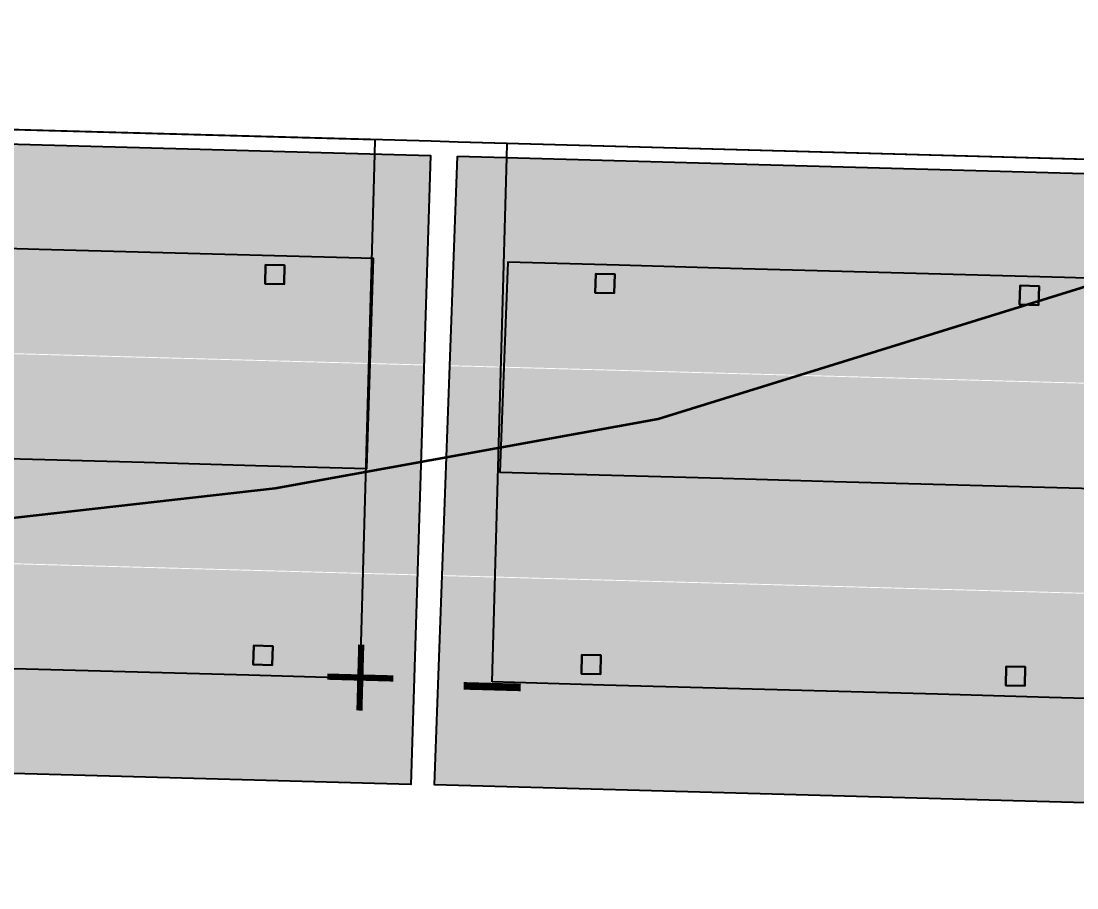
# Model space of a CAD drawing. Header units: metres. Extents: x 1477905 to 1478744, y 4202276 to 4202610.
# Drawn here: x 1478377.03 to 1478388.14, y 4202417.91 to 4202427.03 of the extents above; entities that cross this region are included whole.
import ezdxf

# ---------------------------------------------------------------- set-up
doc = ezdxf.new("R2010")
doc.units = ezdxf.units.M
doc.layers.add('Nouveau Terrain - CN - Courbes', color=22, linetype='Continuous', lineweight=0)
for name, color, linetype in [('PVcase Device Coloring', 7, 'Continuous'), ('PVcase Polarity Symbols', 7, 'Continuous'), ('PVcase Poles', 7, 'Continuous'), ('PVcase PV Modules (full frames)', 142, 'Continuous'), ('PVcase PV Modules (optimised)', 142, 'Continuous'), ('PVcase String Cables', 150, 'Continuous'), ('PVcase Strings', 92, 'Continuous')]:
    doc.layers.add(name, color=color, linetype=linetype)
doc.styles.get("Standard").update_dxf_attribs({"font": 'verdana.ttf'})

# ---------------------------------------------------------------- blocks, each defined once
blk = doc.blocks.new('3P18@15DEG F FX ID1 PVBlock')
at = {"layer": 'PVcase PV Modules (optimised)', "color": 0}
blk.add_polyline3d([(0, 0, 1.773945735132677), (21.06698842950539, -0.5810537936249766, 1.773945735132684), (20.88445742833417, -7.198992669318528, 7.019385073192552e-15), (-0.1825310011712116, -6.617938875693552, 0)], close=True, dxfattribs=at)

msp = doc.modelspace()

# ---------------------------------------------------------------- hatches: boundary and pattern name
at = {"layer": 'PVcase Device Coloring', "true_color": 0xb3ff80, "transparency": 33554582}
for points in [[(1478370.829909377, 4202425.905954645), (1478370.761128349, 4202423.706635897), (1478381.274133297, 4202423.41667412), (1478381.342914325, 4202425.615992868)], [(1478381.627781283, 4202425.608135882), (1478381.547380263, 4202423.409137628), (1478396.74307204, 4202422.990021512), (1478396.82347306, 4202425.189019766)], [(1478370.760826414, 4202423.696981292), (1478370.692045385, 4202421.497662544), (1478381.205050333, 4202421.207700768), (1478381.273831361, 4202423.407019516)], [(1478381.547027317, 4202423.39948443), (1478381.466626298, 4202421.200486177), (1478397.83421462, 4202420.749047694), (1478397.91461564, 4202422.948045948)], [(1478370.691743449, 4202421.48800794), (1478370.622962421, 4202419.288689192), (1478381.135967369, 4202418.998727416), (1478381.204748397, 4202421.198046164)], [(1478381.468725564, 4202421.190765344), (1478381.383749183, 4202418.991893282), (1478413.196005323, 4202418.114471615), (1478413.280981705, 4202420.313343677)]]:
    msp.add_hatch(color=71, dxfattribs=at).paths.add_polyline_path(points, flags=0)

# ---------------------------------------------------------------- linework, layer by layer
at = {"layer": 'Nouveau Terrain - CN - Courbes', "linetype": 'Continuous', "lineweight": 35}
msp.add_polyline3d([(1478335.787698883, 4202413.835795431, 72), (1478339.378703231, 4202414.281219653, 72), (1478344.267259569, 4202416.292585373, 72), (1478352.182320598, 4202419.870514831, 72), (1478354.271514721, 4202420.449429104, 72), (1478358.932510251, 4202419.865455401, 72), (1478365.670986464, 4202420.528554469, 72), (1478379.706885254, 4202422.117077467, 72), (1478383.736917019, 4202422.843507892, 72), (1478390.83319907, 4202425.045772747, 72), (1478411.239379214, 4202432.982509312, 72), (1478416.539623115, 4202435.645848259, 72), (1478424.110232939, 4202439.984298771, 72), (1478426.836636174, 4202442.338222411, 72), (1478431.574026125, 4202447.383417717, 72), (1478439.583303201, 4202456.8469184, 72), (1478440.210088637, 4202457.784432109, 72), (1478440.998648752, 4202460.821752833, 72), (1478440.90231827, 4202461.002091623, 72), (1478440.290370006, 4202461.118900652, 72)], dxfattribs=at)
at = {"layer": 'PVcase Poles'}
for points in [[(1478379.601443338, 4202424.267493921, 71.21734228578612), (1478379.606957491, 4202424.467417893, 71.21734228578612), (1478379.606957491, 4202424.467417893, 74.1473655675952), (1478379.601443338, 4202424.267493921, 74.09377064834003), (1478379.601443338, 4202424.267493921, 71.21734228578612), (1478379.801367309, 4202424.261979769, 71.21734228578612), (1478379.801367309, 4202424.261979769, 74.09101661189823), (1478379.601443338, 4202424.267493921, 74.09377064834003), (1478379.801367309, 4202424.261979769, 74.09101661189823), (1478379.806881461, 4202424.461903741, 74.1446115311534), (1478379.806881461, 4202424.461903741, 71.21734228578612), (1478379.801367309, 4202424.261979769, 71.21734228578612), (1478379.806881461, 4202424.461903741, 71.21734228578612), (1478379.606957491, 4202424.467417893, 71.21734228578612), (1478379.806881461, 4202424.461903741, 71.21734228578612), (1478379.806881461, 4202424.461903741, 74.1446115311534), (1478379.606957491, 4202424.467417893, 74.1473655675952)], [(1478383.076201732, 4202424.171655755, 71.14646214557916), (1478383.081715884, 4202424.371579727, 71.14646214557916), (1478383.081715884, 4202424.371579727, 74.06802678386252), (1478383.076201732, 4202424.171655755, 74.01440687624651), (1478383.076201732, 4202424.171655755, 71.14646214557916), (1478383.276125702, 4202424.166141603, 71.14646214557916), (1478383.276125702, 4202424.166141603, 74.00770612344276), (1478383.076201732, 4202424.171655755, 74.01440687624651), (1478383.276125702, 4202424.166141603, 74.00770612344276), (1478383.281639855, 4202424.366065575, 74.06132603105877), (1478383.281639855, 4202424.366065575, 71.14646214557916), (1478383.276125702, 4202424.166141603, 71.14646214557916), (1478383.281639855, 4202424.366065575, 71.14646214557916), (1478383.081715884, 4202424.371579727, 71.14646214557916), (1478383.281639855, 4202424.366065575, 71.14646214557916), (1478383.281639855, 4202424.366065575, 74.06132603105877), (1478383.081715884, 4202424.371579727, 74.06802678386252)], [(1478387.540997692, 4202424.04851112, 71.0083818240355), (1478387.546511844, 4202424.248435091, 71.0083818240355), (1478387.546511844, 4202424.248435091, 73.91838242759384), (1478387.540997692, 4202424.04851112, 73.86476251997782), (1478387.540997692, 4202424.04851112, 71.0083818240355), (1478387.740921662, 4202424.042996967, 71.0083818240355), (1478387.740921662, 4202424.042996967, 73.85806176717406), (1478387.540997692, 4202424.04851112, 73.86476251997782), (1478387.740921662, 4202424.042996967, 73.85806176717406), (1478387.746435815, 4202424.242920939, 73.91168167479009), (1478387.746435815, 4202424.242920939, 71.0083818240355), (1478387.740921662, 4202424.042996967, 71.0083818240355), (1478387.746435815, 4202424.242920939, 71.0083818240355), (1478387.546511844, 4202424.248435091, 71.0083818240355), (1478387.746435815, 4202424.242920939, 71.0083818240355), (1478387.746435815, 4202424.242920939, 73.91168167479009), (1478387.546511844, 4202424.248435091, 73.91838242759384)], [(1478379.47606462, 4202420.258426678, 70.8258264945263), (1478379.481578772, 4202420.45835065, 70.8258264945263), (1478379.481578772, 4202420.45835065, 73.0727232376868), (1478379.47606462, 4202420.258426678, 73.01912831843163), (1478379.47606462, 4202420.258426678, 70.8258264945263), (1478379.675988591, 4202420.252912526, 70.8258264945263), (1478379.675988591, 4202420.252912526, 73.01637428198983), (1478379.47606462, 4202420.258426678, 73.01912831843163), (1478379.675988591, 4202420.252912526, 73.01637428198983), (1478379.681502743, 4202420.452836498, 73.069969201245), (1478379.681502743, 4202420.452836498, 70.8258264945263), (1478379.675988591, 4202420.252912526, 70.8258264945263), (1478379.681502743, 4202420.452836498, 70.8258264945263), (1478379.481578772, 4202420.45835065, 70.8258264945263), (1478379.681502743, 4202420.452836498, 70.8258264945263), (1478379.681502743, 4202420.452836498, 73.069969201245), (1478379.481578772, 4202420.45835065, 73.0727232376868)], [(1478382.929641305, 4202420.163172731, 70.76303666490085), (1478382.935155458, 4202420.363096703, 70.76303666490085), (1478382.935155458, 4202420.363096703, 72.9938852673198), (1478382.929641305, 4202420.163172731, 72.94026535970377), (1478382.929641305, 4202420.163172731, 70.76303666490085), (1478383.129565276, 4202420.157658579, 70.76303666490085), (1478383.129565276, 4202420.157658579, 72.93356460690002), (1478382.929641305, 4202420.163172731, 72.94026535970377), (1478383.129565276, 4202420.157658579, 72.93356460690002), (1478383.135079428, 4202420.35758255, 72.98718451451604), (1478383.135079428, 4202420.35758255, 70.76303666490085), (1478383.129565276, 4202420.157658579, 70.76303666490085), (1478383.135079428, 4202420.35758255, 70.76303666490085), (1478382.935155458, 4202420.363096703, 70.76303666490085), (1478383.135079428, 4202420.35758255, 70.76303666490085), (1478383.135079428, 4202420.35758255, 72.98718451451604), (1478382.935155458, 4202420.363096703, 72.9938852673198)], [(1478387.394437265, 4202420.040028094, 70.63929029924068), (1478387.399951417, 4202420.239952066, 70.63929029924068), (1478387.399951417, 4202420.239952066, 72.84424091081281), (1478387.394437265, 4202420.040028094, 72.79062100319679), (1478387.394437265, 4202420.040028094, 70.63929029924068), (1478387.594361236, 4202420.034513942, 70.63929029924068), (1478387.594361236, 4202420.034513942, 72.78392025039304), (1478387.394437265, 4202420.040028094, 72.79062100319679), (1478387.594361236, 4202420.034513942, 72.78392025039304), (1478387.599875388, 4202420.234437914, 72.83754015800906), (1478387.599875388, 4202420.234437914, 70.63929029924068), (1478387.594361236, 4202420.034513942, 70.63929029924068), (1478387.599875388, 4202420.234437914, 70.63929029924068), (1478387.399951417, 4202420.239952066, 70.63929029924068), (1478387.599875388, 4202420.234437914, 70.63929029924068), (1478387.599875388, 4202420.234437914, 72.83754015800906), (1478387.399951417, 4202420.239952066, 72.84424091081281)]]:
    msp.add_polyline3d(points, dxfattribs=at)
at = {"layer": 'PVcase String Cables'}
for points in [[(1478396.216805934, 4202424.105144494, 73.65355975415285), (1478396.247138996, 4202425.204915779, 73.94852005423779), (1478396.251274611, 4202425.354858782, 73.94856514498507), (1478381.633262227, 4202425.758041774, 74.43850983100188), (1478381.347603134, 4202425.765920607, 74.44440389046379), (1478360.282611759, 4202426.34691931, 74.73458296760042), (1478360.033173246, 4202426.353799135, 74.73748633568356), (1478339.39678923, 4202426.922976313, 75.2615842802292)], [(1478397.307948514, 4202421.864170676, 73.02243598361397), (1478397.399214014, 4202425.173140114, 73.90990652605902), (1478397.403349629, 4202425.323083118, 73.9099516167985), (1478381.633262227, 4202425.758041773, 74.43850983100073), (1478381.347603134, 4202425.765920606, 74.44440389046339), (1478360.282611759, 4202426.34691931, 74.73458296760042), (1478360.033173246, 4202426.353799134, 74.73748633568275), (1478339.39678923, 4202426.922976313, 75.2615842802292)], [(1478428.314795905, 4202423.219841932, 72.27510529031181), (1478428.345128967, 4202424.319613216, 72.57053715242593), (1478428.349264582, 4202424.469556235, 72.57071065428337), (1478424.295601496, 4202424.581361312, 72.83743435491039), (1478424.001478868, 4202424.589473581, 72.8532354451954), (1478402.952419878, 4202425.170032849, 73.72254067960351), (1478402.688436731, 4202425.177313833, 73.73281396820427), (1478381.633262227, 4202425.758041774, 74.43850983100188), (1478381.347603134, 4202425.765920607, 74.44440389046379), (1478360.282611759, 4202426.34691931, 74.73458296760042), (1478360.033173246, 4202426.353799135, 74.73748633568356), (1478339.39678923, 4202426.922976313, 75.2615842802292)], [(1478429.38503878, 4202420.979444554, 71.60721849398284), (1478429.47630428, 4202424.288413991, 72.49610786234908), (1478429.480439896, 4202424.43835701, 72.49628136419375), (1478424.295601496, 4202424.581361312, 72.83743435491039), (1478424.001478868, 4202424.589473581, 72.8532354451954), (1478402.952419878, 4202425.170032849, 73.72254067960351), (1478402.688436731, 4202425.177313833, 73.73281396820427), (1478381.633262227, 4202425.758041774, 74.43850983100188), (1478381.347603134, 4202425.765920607, 74.44440389046379), (1478360.282611759, 4202426.34691931, 74.73458296760042), (1478360.033173246, 4202426.353799135, 74.73748633568356), (1478339.39678923, 4202426.922976313, 75.2615842802292)], [(1478430.555064769, 4202420.947173779, 71.53023289958423), (1478430.646330269, 4202424.256143216, 72.41912226810608), (1478430.650465884, 4202424.406086236, 72.41929576995354), (1478424.295601496, 4202424.581361312, 72.83743435491039), (1478424.001478868, 4202424.589473581, 72.8532354451954), (1478402.952419878, 4202425.170032849, 73.72254067960351), (1478402.688436731, 4202425.177313833, 73.73281396820427), (1478381.633262227, 4202425.758041774, 74.43850983100188), (1478381.347603134, 4202425.765920607, 74.44440389046379), (1478360.282611759, 4202426.34691931, 74.73458296760042), (1478360.033173246, 4202426.353799135, 74.73748633568356), (1478339.39678923, 4202426.922976313, 75.2615842802292)], [(1478429.484821894, 4202423.187571158, 72.19811969628988), (1478429.515154956, 4202424.287342441, 72.49355155815232), (1478429.519290571, 4202424.437285461, 72.49372506001231), (1478424.295601496, 4202424.581361312, 72.83743435491039), (1478424.001478868, 4202424.589473581, 72.8532354451954), (1478402.952419878, 4202425.170032849, 73.72254067960351), (1478402.688436731, 4202425.177313833, 73.73281396820427), (1478381.633262227, 4202425.758041774, 74.43850983100188), (1478381.347603134, 4202425.765920607, 74.44440389046379), (1478360.282611759, 4202426.34691931, 74.73458296760042), (1478360.033173246, 4202426.353799135, 74.73748633568356), (1478339.39678923, 4202426.922976313, 75.2615842802292)], [(1478398.479845059, 4202421.831848309, 72.98315810712717), (1478398.571110559, 4202425.140817747, 73.87062864957998), (1478398.575246174, 4202425.290760751, 73.87067374031946), (1478381.633262227, 4202425.758041773, 74.43850983100073), (1478381.347603134, 4202425.765920606, 74.44440389046339), (1478360.282611759, 4202426.34691931, 74.73458296760042), (1478360.033173246, 4202426.353799134, 74.73748633568275), (1478339.39678923, 4202426.922976313, 75.2615842802292)], [(1478397.388702479, 4202424.072822127, 73.61428187765823), (1478397.419035541, 4202425.172593412, 73.90924217775097), (1478397.423171156, 4202425.322536415, 73.90928726849044), (1478381.633262227, 4202425.758041773, 74.43850983100073), (1478381.347603134, 4202425.765920607, 74.44440389046379), (1478360.282611759, 4202426.34691931, 74.73458296760042), (1478360.033173246, 4202426.353799135, 74.73748633568356), (1478339.39678923, 4202426.922976313, 75.2615842802292)], [(1478444.495593525, 4202418.351797877, 70.01550456566726), (1478444.647791464, 4202423.869965469, 71.49785144101273), (1478444.651927079, 4202424.019908494, 71.49802494287678), (1478424.295601496, 4202424.581361311, 72.83743435490763), (1478424.001478868, 4202424.58947358, 72.85323544519392), (1478402.952419878, 4202425.170032849, 73.72254067960351), (1478402.688436731, 4202425.177313833, 73.73281396820427), (1478381.633262227, 4202425.758041774, 74.43850983100188), (1478381.347603134, 4202425.765920607, 74.44440389046379), (1478360.282611759, 4202426.34691931, 74.73458296760042), (1478360.033173246, 4202426.353799135, 74.73748633568356), (1478339.39678923, 4202426.922976313, 75.2615842802292)], [(1478413.843747594, 4202419.197213984, 71.78580402439069), (1478413.995945533, 4202424.715381577, 73.26621479753862), (1478414.000081148, 4202424.865324588, 73.26628323958548), (1478402.952419878, 4202425.170032849, 73.72254067960351), (1478402.688436731, 4202425.177313833, 73.73281396820427), (1478381.633262227, 4202425.758041774, 74.43850983100188), (1478381.347603134, 4202425.765920607, 74.44440389046379), (1478360.282611759, 4202426.34691931, 74.73458296760042), (1478360.033173246, 4202426.353799135, 74.73748633568356), (1478339.39678923, 4202426.922976313, 75.2615842802292)], [(1478412.672191429, 4202419.229526963, 71.8341881306704), (1478412.824389367, 4202424.747694556, 73.31459890380874), (1478412.828524982, 4202424.897637567, 73.3146673458556), (1478402.952419878, 4202425.170032849, 73.72254067960351), (1478402.688436731, 4202425.177313833, 73.73281396820427), (1478381.633262227, 4202425.758041774, 74.43850983100188), (1478381.347603134, 4202425.765920607, 74.44440389046379), (1478360.282611759, 4202426.34691931, 74.73458296760042), (1478360.033173246, 4202426.353799135, 74.73748633568356), (1478339.39678923, 4202426.922976313, 75.2615842802292)], [(1478381.992539459, 4202420.075709996, 72.9412024836732), (1478382.144737397, 4202425.593877589, 74.4211832687789), (1478382.148873012, 4202425.743820585, 74.4212283595171), (1478381.633262227, 4202425.758041773, 74.43850983100073), (1478381.347603134, 4202425.765920606, 74.44440389046339), (1478360.282611759, 4202426.34691931, 74.73458296760042), (1478360.033173246, 4202426.353799134, 74.73748633568866), (1478339.39678923, 4202426.922976313, 75.2615842802292)], [(1478380.603627154, 4202420.114017929, 72.9732002178206), (1478380.755825093, 4202425.63218552, 74.45249129048781), (1478380.759960707, 4202425.782128518, 74.45249891096188), (1478360.282611759, 4202426.34691931, 74.73458296760042), (1478360.033173246, 4202426.353799135, 74.73748633568356), (1478339.39678923, 4202426.922976313, 75.2615842802292)]]:
    msp.add_polyline3d(points, dxfattribs=at)
at = {"layer": 'PVcase Strings'}
for points in [[(1478375.982938373, 4202422.452341029), (1478377.15538131, 4202422.420003592), (1478378.327824246, 4202422.387666156), (1478379.500267182, 4202422.355328718), (1478380.672710118, 4202422.322991281), (1478380.741793082, 4202424.531964634), (1478379.569350146, 4202424.564302071), (1478378.39690721, 4202424.596639508), (1478377.224464274, 4202424.628976945), (1478376.052021337, 4202424.661314382)], [(1478389.185426662, 4202424.299078697), (1478388.013530116, 4202424.331401064), (1478386.841633571, 4202424.363723431), (1478385.669737025, 4202424.396045798), (1478384.49784048, 4202424.428368165), (1478383.325943935, 4202424.460690533), (1478382.154047389, 4202424.4930129), (1478382.073293424, 4202422.284361448), (1478383.245189969, 4202422.252039081), (1478384.417086515, 4202422.219716714), (1478385.58898306, 4202422.187394347), (1478386.760879605, 4202422.155071979), (1478387.932776151, 4202422.122749613), (1478389.104672696, 4202422.090427246)], [(1478380.603627154, 4202420.114017929), (1478379.431184218, 4202420.146355366), (1478378.258741282, 4202420.178692804), (1478377.086298345, 4202420.21103024), (1478375.913855409, 4202420.243367678)], [(1478399.570987639, 4202419.590874489), (1478398.399091094, 4202419.623196857), (1478397.227194548, 4202419.655519224), (1478396.055298003, 4202419.68784159), (1478394.883401458, 4202419.720163958), (1478393.711504912, 4202419.752486325), (1478392.539608367, 4202419.784808693), (1478391.367711822, 4202419.817131059), (1478390.195815276, 4202419.849453426), (1478389.023918731, 4202419.881775794), (1478387.852022185, 4202419.91409816), (1478386.68012564, 4202419.946420527), (1478385.508229095, 4202419.978742895), (1478384.336332549, 4202420.011065261), (1478383.164436004, 4202420.043387629), (1478381.992539459, 4202420.075709996)]]:
    msp.add_lwpolyline(points, dxfattribs=at)

# ---------------------------------------------------------------- block references
at = {"layer": 'PVcase PV Modules (full frames)', "extrusion": (0.01376364255315019, -0.0003796184132519524, 0.9999052045236736), "rotation": 0.0001496903858923575}
msp.add_blockref('3P18@15DEG F FX ID1 PVBlock', (1478219.213949329, 4202433.646886089, 18825.25761812897), dxfattribs=at)
at = {"layer": 'PVcase PV Modules (full frames)', "extrusion": (0.03347224652706669, -0.0009232062708338029, 0.9994392209647431), "rotation": 271.5798884593579}
msp.add_blockref('3P18@15DEG F FX ID1 PVBlock', (4241588.181053551, -1361189.305509525, 45677.67145257776), dxfattribs=at)

# ---------------------------------------------------------------- texts
at = {"layer": 'PVcase Polarity Symbols', "color": 1, "insert": (1478380.603627154, 4202420.114017929), "char_height": 0.7000000000000001, "attachment_point": 5, "rotation": 358.42011154064215}
msp.add_mtext('＋', dxfattribs=at)
at = {"layer": 'PVcase Polarity Symbols', "color": 7, "insert": (1478381.992539459, 4202420.075709996), "char_height": 0.7000000000000001, "attachment_point": 5, "rotation": 358.42011154064215}
msp.add_mtext('−', dxfattribs=at)

doc.saveas('drawing.dxf')
